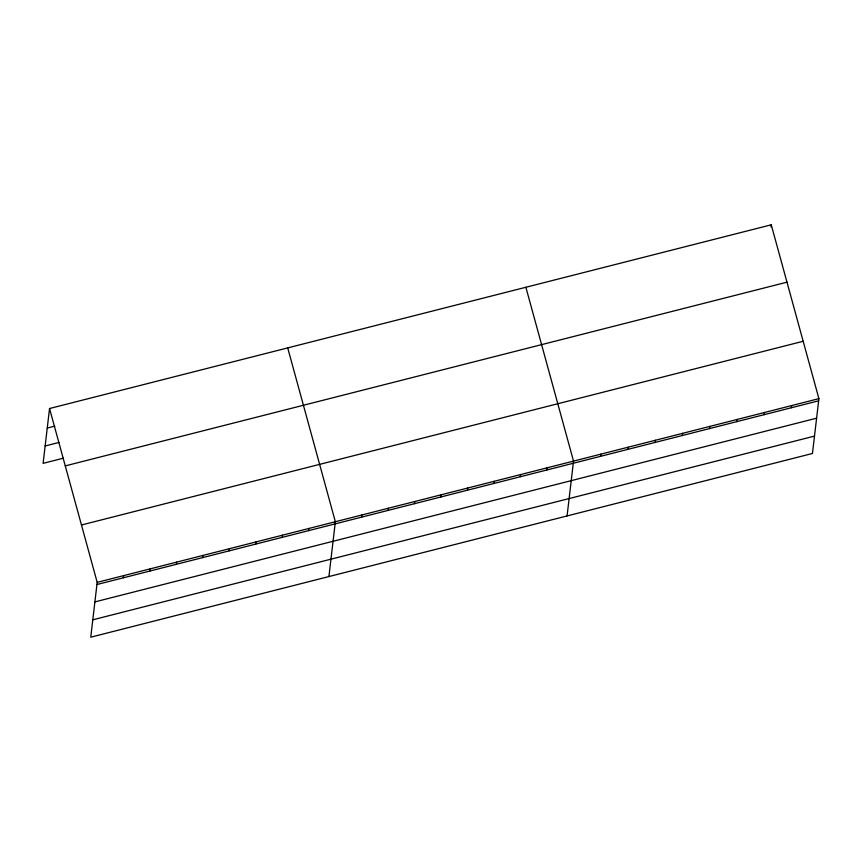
<?xml version="1.0" encoding="UTF-8"?>
<svg xmlns="http://www.w3.org/2000/svg" width="862" height="862" viewBox="0 0 862 862"><rect width="100%" height="100%" fill="white"/><g stroke="black" fill="none" stroke-linecap="round" stroke-linejoin="round"><path stroke-width="1.29" d="M49.543 408.523L97.191 582.356L90.747 637.19L812.457 453.477L818.9 398.643L771.253 224.81L49.543 408.523L43.1 463.357L63.26 458.228M123.395 577.788L123.654 575.622M149.859 571.053L150.117 568.888M176.322 564.319L176.581 562.153M202.785 557.585L203.044 555.419M229.249 550.84L229.507 548.674M255.712 544.105L255.971 541.939M282.176 537.371L282.424 535.205M308.639 530.636L308.887 528.471M328.918 576.57L335.35 521.736L287.703 347.892M361.566 517.157L361.814 514.991M388.029 510.423L388.277 508.257M414.493 503.688L414.741 501.522M440.956 496.954L441.204 494.788M467.409 490.219L467.667 488.054M493.872 483.474L494.131 481.319M520.336 476.74L520.594 474.574M546.799 470.005L547.058 467.84M567.077 515.939L573.521 461.105L525.874 287.272M600.534 456.332L600.782 454.166M627.795 449.393L628.042 447.227M655.055 442.454L655.314 440.288M682.327 435.504L682.575 433.338M709.588 428.565L709.846 426.399M736.848 421.626L737.107 419.46M770.994 226.965L771.253 224.81M764.12 414.687L764.368 412.521M791.381 407.748L791.639 405.582M47.248 428.069L54.802 426.14M45.136 445.977L59.004 442.454M65.264 465.889L786.974 282.176M81.47 524.99L803.179 341.277M97.191 582.356L818.9 398.643M96.932 584.522L818.641 400.808M94.895 601.902L816.605 418.189M92.794 619.81L814.504 436.097"/></g></svg>
